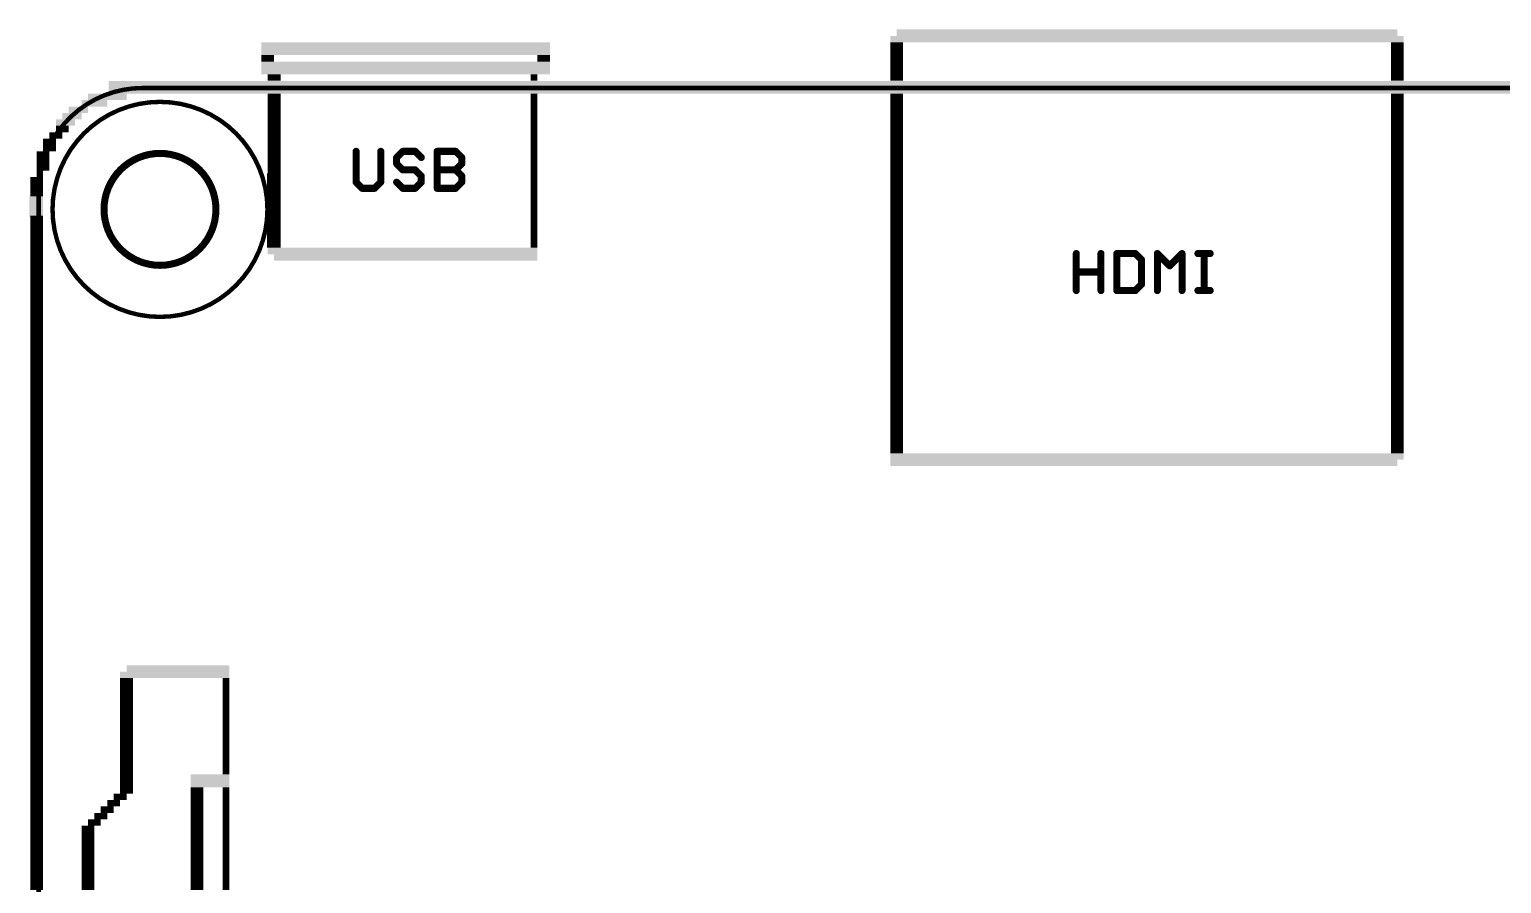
# Model space of a CAD drawing. Extents: x -29 to 79, y -27 to 74.
# Drawn here: x -6.6 to 35.87, y 48.31 to 72.93 of the extents above; entities that cross this region are included whole.
import ezdxf

# ---------------------------------------------------------------- set-up
doc = ezdxf.new("R2010")
doc.units = 0
doc.layers.add('49', color=183, linetype='CONTINUOUS')

# ---------------------------------------------------------------- blocks, each defined once
blk = doc.blocks.new('RECT')
blk.add_solid([(-0.5, -0.5), (0.5, -0.5), (-0.5, 0.5), (0.5, 0.5)])

msp = doc.modelspace()

# ---------------------------------------------------------------- linework, layer by layer
at = {"layer": '49'}
for points, const_width in [([(-3.338, 71.2452, 0.4237), (-6.338, 68.1452)], 0.127), ([(-3.338, 71.2769, 1), (-3.338, 71.2134)], 0.0635), ([(-3.338, 71.2135, 1), (-3.338, 71.2769)], 0.0635), ([(-2.838, 64.6452, 1), (-2.838, 70.8452, 1), (-2.838, 64.6452)], 0.127), ([(-2.838, 66.1315, 1), (-2.838, 69.359, 1), (-2.838, 66.1315)], 0.2032), ([(2.8702, 69.4191, 1), (2.7686, 69.4191)], 0.1016), ([(3.582, 69.4191, 1), (3.4804, 69.4191)], 0.1016), ([(4.0396, 69.2412, 1), (3.938, 69.2412)], 0.1016), ([(3.9529, 69.2771, 1), (4.0247, 69.2052)], 0.1016), ([(4.1667, 69.4699, 1), (4.1667, 69.3683)], 0.1016), ([(4.2027, 69.3832, 1), (4.1308, 69.455)], 0.1016), ([(4.5586, 69.455, 1), (4.4867, 69.3832)], 0.1016), ([(4.5227, 69.3683, 1), (4.5227, 69.4699)], 0.1016), ([(4.6647, 69.2052, 1), (4.7365, 69.2771)], 0.1016), ([(5.209, 69.4191, 1), (5.1074, 69.4191)], 0.1016), ([(5.1582, 69.4699, 1), (5.1582, 69.3683)], 0.1016), ([(5.728, 69.455, 1), (5.6561, 69.3832)], 0.1016), ([(5.6921, 69.3683, 1), (5.6921, 69.4699)], 0.1016), ([(5.9208, 69.2412, 1), (5.8192, 69.2412)], 0.1016), ([(5.8341, 69.2052, 1), (5.9059, 69.2771)], 0.1016), ([(4.0247, 69.0991, 1), (3.9529, 69.0273)], 0.1016), ([(3.938, 69.0632, 1), (4.0396, 69.0632)], 0.1016), ([(4.1667, 68.9361, 1), (4.1667, 68.8345)], 0.1016), ([(4.1308, 68.8493, 1), (4.2027, 68.9212)], 0.1016), ([(4.5586, 68.9212, 1), (4.4867, 68.8493)], 0.1016), ([(4.5227, 68.8345, 1), (4.5227, 68.9361)], 0.1016), ([(4.7514, 68.7073, 1), (4.6498, 68.7073)], 0.1016), ([(5.1582, 68.9361, 1), (5.1582, 68.8345)], 0.1016), ([(5.728, 68.9212, 1), (5.6561, 68.8493)], 0.1016), ([(5.6561, 68.9212, 1), (5.728, 68.8493)], 0.1016), ([(5.6921, 68.8345, 1), (5.6921, 68.9361)], 0.1016), ([(5.8192, 69.0632, 1), (5.9208, 69.0632)], 0.1016), ([(5.9208, 68.7073, 1), (5.8192, 68.7073)], 0.1016), ([(5.9059, 69.0273, 1), (5.8341, 69.0991)], 0.1016), ([(2.8553, 68.5653, 1), (2.7835, 68.4934)], 0.1016), ([(2.7686, 68.5294, 1), (2.8702, 68.5294)], 0.1016), ([(2.9973, 68.4022, 1), (2.9973, 68.3006)], 0.1016), ([(2.9614, 68.3155, 1), (3.0333, 68.3873)], 0.1016), ([(3.3173, 68.3873, 1), (3.3892, 68.3155)], 0.1016), ([(3.3533, 68.3006, 1), (3.3533, 68.4022)], 0.1016), ([(3.4804, 68.5294, 1), (3.582, 68.5294)], 0.1016), ([(3.5671, 68.4934, 1), (3.4953, 68.5653)], 0.1016), ([(4.0247, 68.5653, 1), (3.9529, 68.4934)], 0.1016), ([(4.1667, 68.4022, 1), (4.1667, 68.3006)], 0.1016), ([(4.1308, 68.3155, 1), (4.2027, 68.3873)], 0.1016), ([(4.4867, 68.3873, 1), (4.5586, 68.3155)], 0.1016), ([(4.5227, 68.3006, 1), (4.5227, 68.4022)], 0.1016), ([(4.6498, 68.5294, 1), (4.7514, 68.5294)], 0.1016), ([(4.6647, 68.6714, 1), (4.7365, 68.7432)], 0.1016), ([(4.7365, 68.4934, 1), (4.6647, 68.5653)], 0.1016), ([(5.1582, 68.4022, 1), (5.1582, 68.3006)], 0.1016), ([(5.1074, 68.3514, 1), (5.209, 68.3514)], 0.1016), ([(5.6561, 68.3873, 1), (5.728, 68.3155)], 0.1016), ([(5.6921, 68.3006, 1), (5.6921, 68.4022)], 0.1016), ([(5.8192, 68.5294, 1), (5.9208, 68.5294)], 0.1016), ([(5.8341, 68.6714, 1), (5.9059, 68.7432)], 0.1016), ([(5.9059, 68.4934, 1), (5.8341, 68.5653)], 0.1016), ([(-6.3063, 68.1452, 1), (-6.3697, 68.1452)], 0.0635), ([(-6.3697, 68.1442, 1), (-6.3063, 68.1462)], 0.0635), ([(23.6474, 66.4727, 1), (23.5458, 66.4727)], 0.1016), ([(24.3592, 66.4727, 1), (24.2576, 66.4727)], 0.1016), ([(24.8168, 66.4727, 1), (24.7152, 66.4727)], 0.1016), ([(24.766, 66.5235, 1), (24.766, 66.4219)], 0.1016), ([(25.3358, 66.5086, 1), (25.2639, 66.4368)], 0.1016), ([(25.2999, 66.4219, 1), (25.2999, 66.5235)], 0.1016), ([(25.5286, 66.2948, 1), (25.427, 66.2948)], 0.1016), ([(25.4419, 66.2588, 1), (25.5137, 66.3307)], 0.1016), ([(25.9862, 66.4727, 1), (25.8846, 66.4727)], 0.1016), ([(25.9713, 66.5086, 1), (25.8995, 66.4368)], 0.1016), ([(26.698, 66.4727, 1), (26.5964, 66.4727)], 0.1016), ([(26.6831, 66.4368, 1), (26.6113, 66.5086)], 0.1016), ([(27.1048, 66.5235, 1), (27.1048, 66.4219)], 0.1016), ([(27.3335, 66.4727, 1), (27.2319, 66.4727)], 0.1016), ([(27.4607, 66.4219, 1), (27.4607, 66.5235)], 0.1016), ([(23.5966, 65.9897, 1), (23.5966, 65.8881)], 0.1016), ([(24.3084, 65.8881, 1), (24.3084, 65.9897)], 0.1016), ([(26.2554, 66.1527, 1), (26.3272, 66.0809)], 0.1016), ([(26.2554, 66.0809, 1), (26.3272, 66.1527)], 0.1016), ([(23.5458, 65.405, 1), (23.6474, 65.405)], 0.1016), ([(24.2576, 65.405, 1), (24.3592, 65.405)], 0.1016), ([(24.766, 65.4558, 1), (24.766, 65.3542)], 0.1016), ([(24.7152, 65.405, 1), (24.8168, 65.405)], 0.1016), ([(25.2639, 65.4409, 1), (25.3358, 65.3691)], 0.1016), ([(25.2999, 65.3542, 1), (25.2999, 65.4558)], 0.1016), ([(25.427, 65.5829, 1), (25.5286, 65.5829)], 0.1016), ([(25.5137, 65.547, 1), (25.4419, 65.6189)], 0.1016), ([(25.8846, 65.405, 1), (25.9862, 65.405)], 0.1016), ([(26.5964, 65.405, 1), (26.698, 65.405)], 0.1016), ([(27.1048, 65.4558, 1), (27.1048, 65.3542)], 0.1016), ([(27.2319, 65.405, 1), (27.3335, 65.405)], 0.1016), ([(27.4607, 65.3542, 1), (27.4607, 65.4558)], 0.1016)]:
    msp.add_lwpolyline(points, format="xyb", dxfattribs=dict(at, const_width=const_width))
for points, const_width in [([(-3.338, 71.2452), (55.662, 71.2452)], 0.127), ([(2.8194, 69.4191), (2.8194, 68.5294)], 0.2032), ([(3.5312, 68.5294), (3.5312, 69.4191)], 0.2032), ([(4.1667, 69.4191), (3.9888, 69.2412)], 0.2032), ([(3.9888, 69.2412), (3.9888, 69.0632)], 0.2032), ([(4.5227, 69.4191), (4.1667, 69.4191)], 0.2032), ([(4.7006, 69.2412), (4.5227, 69.4191)], 0.2032), ([(5.1582, 68.3514), (5.1582, 69.4191)], 0.2032), ([(5.1582, 69.4191), (5.6921, 69.4191)], 0.2032), ([(5.6921, 69.4191), (5.87, 69.2412)], 0.2032), ([(5.87, 69.2412), (5.87, 69.0632)], 0.2032), ([(3.9888, 69.0632), (4.1667, 68.8853)], 0.2032), ([(4.1667, 68.8853), (4.5227, 68.8853)], 0.2032), ([(4.5227, 68.8853), (4.7006, 68.7073)], 0.2032), ([(4.7006, 68.7073), (4.7006, 68.5294)], 0.2032), ([(5.1582, 68.8853), (5.6921, 68.8853)], 0.2032), ([(5.87, 69.0632), (5.6921, 68.8853)], 0.2032), ([(5.6921, 68.8853), (5.87, 68.7073)], 0.2032), ([(5.87, 68.7073), (5.87, 68.5294)], 0.2032), ([(2.8194, 68.5294), (2.9973, 68.3514)], 0.2032), ([(2.9973, 68.3514), (3.3533, 68.3514)], 0.2032), ([(3.3533, 68.3514), (3.5312, 68.5294)], 0.2032), ([(4.1667, 68.3514), (3.9888, 68.5294)], 0.2032), ([(4.5227, 68.3514), (4.1667, 68.3514)], 0.2032), ([(4.7006, 68.5294), (4.5227, 68.3514)], 0.2032), ([(5.6921, 68.3514), (5.1582, 68.3514)], 0.2032), ([(5.87, 68.5294), (5.6921, 68.3514)], 0.2032), ([(-6.338, 68.1452), (-6.338, 16.9752)], 0.127), ([(23.5966, 65.405), (23.5966, 66.4727)], 0.2032), ([(24.3084, 66.4727), (24.3084, 65.405)], 0.2032), ([(24.766, 66.4727), (24.766, 65.405)], 0.2032), ([(25.2999, 66.4727), (24.766, 66.4727)], 0.2032), ([(25.4778, 66.2948), (25.2999, 66.4727)], 0.2032), ([(25.4778, 65.5829), (25.4778, 66.2948)], 0.2032), ([(25.9354, 65.405), (25.9354, 66.4727)], 0.2032), ([(25.9354, 66.4727), (26.2913, 66.1168)], 0.2032), ([(26.2913, 66.1168), (26.6472, 66.4727)], 0.2032), ([(26.6472, 66.4727), (26.6472, 65.405)], 0.2032), ([(27.1048, 66.4727), (27.4607, 66.4727)], 0.2032), ([(27.2827, 65.405), (27.2827, 66.4727)], 0.2032), ([(23.5966, 65.9389), (24.3084, 65.9389)], 0.2032), ([(24.766, 65.405), (25.2999, 65.405)], 0.2032), ([(25.2999, 65.405), (25.4778, 65.5829)], 0.2032), ([(27.1048, 65.405), (27.4607, 65.405)], 0.2032)]:
    msp.add_lwpolyline(points, dxfattribs=dict(at, const_width=const_width))

# ---------------------------------------------------------------- block references
for p, xscale, yscale in [((25.6375, 72.6552), 14.8133, 0.1849), ((25.6375, 72.8403), 14.4424, 0.1854), ((4.2494, 72.4701), 8.3337, 0.1852), ((4.2494, 72.285), 8.3337, 0.1852), ((18.415, 72.4701), 0.3683, 0.1852), ((18.415, 72.285), 0.3683, 0.1852), ((32.8587, 72.4701), 0.3708, 0.1852), ((32.8587, 72.285), 0.3708, 0.1852), ((4.2494, 71.9146), 8.3337, 0.1852), ((4.2494, 71.7293), 8.3337, 0.1854), ((0.268, 72.0998), 0.3708, 0.1852), ((8.2309, 72.0998), 0.3708, 0.1852), ((18.415, 72.0998), 0.3683, 0.1852), ((18.415, 71.9146), 0.3683, 0.1852), ((18.415, 71.7293), 0.3683, 0.1854), ((32.8587, 72.0998), 0.3708, 0.1852), ((32.8587, 71.9146), 0.3708, 0.1852), ((32.8587, 71.7293), 0.3708, 0.1854), ((35.5775, 71.3584), 79.791, 0.1836), ((0.4534, 71.5442), 0.3708, 0.1849), ((7.9527, 71.5442), 0.1854, 0.1849), ((18.415, 71.5442), 0.3683, 0.1849), ((32.8587, 71.5442), 0.3708, 0.1849), ((-4.3599, 70.9888), 1.1125, 0.1852), ((36.2125, 71.2023), 81.0611, 0.2418), ((0.4534, 70.9888), 0.3708, 0.1852), ((7.9527, 70.9888), 0.1854, 0.1852), ((18.415, 70.9888), 0.3683, 0.1852), ((32.8587, 70.9888), 0.3708, 0.1852), ((-5.3784, 70.4333), 0.5537, 0.1852), ((-5.1943, 70.6185), 0.5563, 0.1852), ((-4.7308, 70.8036), 0.7417, 0.1852), ((0.4534, 70.8036), 0.3708, 0.1852), ((0.4534, 70.6185), 0.3708, 0.1852), ((0.4534, 70.4333), 0.3708, 0.1852), ((7.9527, 70.8036), 0.1854, 0.1852), ((7.9527, 70.6185), 0.1854, 0.1852), ((7.9527, 70.4333), 0.1854, 0.1852), ((18.415, 70.8036), 0.3683, 0.1852), ((18.415, 70.6185), 0.3683, 0.1852), ((18.415, 70.4333), 0.3683, 0.1852), ((32.8587, 70.8036), 0.3708, 0.1852), ((32.8587, 70.6185), 0.3708, 0.1852), ((32.8587, 70.4333), 0.3708, 0.1852), ((-5.5639, 70.2481), 0.5537, 0.1852), ((-5.6566, 70.0628), 0.3683, 0.1854), ((0.4534, 70.2481), 0.3708, 0.1852), ((0.4534, 70.0628), 0.3708, 0.1854), ((7.9527, 70.2481), 0.1854, 0.1852), ((7.9527, 70.0628), 0.1854, 0.1854), ((18.415, 70.2481), 0.3683, 0.1852), ((18.415, 70.0628), 0.3683, 0.1854), ((32.8587, 70.2481), 0.3708, 0.1852), ((32.8587, 70.0628), 0.3708, 0.1854), ((-6.0262, 69.6926), 0.3708, 0.1852), ((-5.8407, 69.8777), 0.3708, 0.1849), ((0.4534, 69.8777), 0.3708, 0.1849), ((0.4534, 69.6926), 0.3708, 0.1852), ((7.9527, 69.8777), 0.1854, 0.1849), ((7.9527, 69.6926), 0.1854, 0.1852), ((18.415, 69.8777), 0.3683, 0.1849), ((18.415, 69.6926), 0.3683, 0.1852), ((32.8587, 69.8777), 0.3708, 0.1849), ((32.8587, 69.6926), 0.3708, 0.1852), ((-6.2116, 69.3222), 0.3708, 0.1849), ((-6.2116, 69.1371), 0.3708, 0.1852), ((-6.0262, 69.5074), 0.3708, 0.1854), ((0.4534, 69.5074), 0.3708, 0.1854), ((0.4534, 69.3222), 0.3708, 0.1849), ((0.4534, 69.1371), 0.3708, 0.1852), ((7.9527, 69.5074), 0.1854, 0.1854), ((7.9527, 69.3222), 0.1854, 0.1849), ((7.9527, 69.1371), 0.1854, 0.1852), ((18.415, 69.5074), 0.3683, 0.1854), ((18.415, 69.3222), 0.3683, 0.1849), ((18.415, 69.1371), 0.3683, 0.1852), ((32.8587, 69.5074), 0.3708, 0.1854), ((32.8587, 69.3222), 0.3708, 0.1849), ((32.8587, 69.1371), 0.3708, 0.1852), ((-6.2116, 68.952), 0.3708, 0.1852), ((-6.3043, 68.7668), 0.1854, 0.1852), ((0.4534, 68.952), 0.3708, 0.1852), ((0.4534, 68.7668), 0.3708, 0.1852), ((7.9527, 68.952), 0.1854, 0.1852), ((7.9527, 68.7668), 0.1854, 0.1852), ((18.415, 68.952), 0.3683, 0.1852), ((18.415, 68.7668), 0.3683, 0.1852), ((32.8587, 68.952), 0.3708, 0.1852), ((32.8587, 68.7668), 0.3708, 0.1852), ((-6.397, 68.5816), 0.3708, 0.1852), ((-6.397, 68.3965), 0.3708, 0.1852), ((0.4464, 68.6361), 0.3848, 0.2941), ((0.4464, 68.4166), 0.3848, 0.2253), ((7.9527, 68.5816), 0.1854, 0.1852), ((7.9527, 68.3965), 0.1854, 0.1852), ((18.415, 68.5816), 0.3683, 0.1852), ((18.415, 68.3965), 0.3683, 0.1852), ((32.8587, 68.5816), 0.3708, 0.1852), ((32.8587, 68.3965), 0.3708, 0.1852), ((-6.4078, 67.816), 0.3924, 0.6055), ((-6.397, 68.2113), 0.3708, 0.1852), ((0.4464, 68.2113), 0.3848, 0.1852), ((0.4464, 68.0409), 0.3848, 0.2146), ((7.9527, 68.2113), 0.1854, 0.1852), ((7.9527, 68.0262), 0.1854, 0.1852), ((18.415, 68.2113), 0.3683, 0.1852), ((18.415, 68.0262), 0.3683, 0.1852), ((32.8587, 68.2113), 0.3708, 0.1852), ((32.8587, 68.0262), 0.3708, 0.1852), ((-6.397, 67.4707), 0.3708, 0.1852), ((0.4464, 67.841), 0.3848, 0.1852), ((0.4464, 67.6652), 0.3848, 0.204), ((0.4464, 67.5091), 0.3848, 0.2621), ((7.9527, 67.841), 0.1854, 0.1852), ((7.9527, 67.6558), 0.1854, 0.1852), ((7.9527, 67.4707), 0.1854, 0.1852), ((18.415, 67.841), 0.3683, 0.1852), ((18.415, 67.6558), 0.3683, 0.1852), ((18.415, 67.4707), 0.3683, 0.1852), ((32.8587, 67.841), 0.3708, 0.1852), ((32.8587, 67.6558), 0.3708, 0.1852), ((32.8587, 67.4707), 0.3708, 0.1852), ((-6.397, 67.2855), 0.3708, 0.1852), ((-6.397, 67.1003), 0.3708, 0.1852), ((0.4464, 67.2896), 0.3848, 0.1933), ((0.4464, 67.1335), 0.3848, 0.2515), ((7.9527, 67.2855), 0.1854, 0.1852), ((7.9527, 67.1003), 0.1854, 0.1852), ((18.415, 67.2855), 0.3683, 0.1852), ((18.415, 67.1003), 0.3683, 0.1852), ((32.8587, 67.2855), 0.3708, 0.1852), ((32.8587, 67.1003), 0.3708, 0.1852), ((-6.397, 66.9152), 0.3708, 0.1852), ((-6.397, 66.73), 0.3708, 0.1852), ((0.4464, 66.9139), 0.3848, 0.1826), ((0.4464, 66.7578), 0.3848, 0.2408), ((7.9527, 66.9152), 0.1854, 0.1852), ((7.9527, 66.73), 0.1854, 0.1852), ((18.415, 66.9152), 0.3683, 0.1852), ((18.415, 66.73), 0.3683, 0.1852), ((32.8587, 66.9152), 0.3708, 0.1852), ((32.8587, 66.73), 0.3708, 0.1852), ((-6.397, 66.5448), 0.3708, 0.1852), ((-6.397, 66.3597), 0.3708, 0.1852), ((-6.397, 66.1745), 0.3708, 0.1852), ((4.1567, 66.5448), 7.7775, 0.1852), ((4.2494, 66.3597), 7.5921, 0.1852), ((18.415, 66.5448), 0.3683, 0.1852), ((18.415, 66.3597), 0.3683, 0.1852), ((18.415, 66.1745), 0.3683, 0.1852), ((32.8587, 66.5448), 0.3708, 0.1852), ((32.8587, 66.3597), 0.3708, 0.1852), ((32.8587, 66.1745), 0.3708, 0.1852), ((-6.397, 65.9893), 0.3708, 0.1852), ((-6.397, 65.8042), 0.3708, 0.1852), ((18.415, 65.9893), 0.3683, 0.1852), ((18.415, 65.8042), 0.3683, 0.1852), ((32.8587, 65.9893), 0.3708, 0.1852), ((32.8587, 65.8042), 0.3708, 0.1852), ((-6.397, 65.619), 0.3708, 0.1852), ((-6.397, 65.4338), 0.3708, 0.1852), ((18.415, 65.619), 0.3683, 0.1852), ((18.415, 65.4338), 0.3683, 0.1852), ((32.8587, 65.619), 0.3708, 0.1852), ((32.8587, 65.4338), 0.3708, 0.1852), ((-6.397, 65.2487), 0.3708, 0.1852), ((-6.397, 65.0635), 0.3708, 0.1852), ((18.415, 65.2487), 0.3683, 0.1852), ((18.415, 65.0635), 0.3683, 0.1852), ((32.8587, 65.2487), 0.3708, 0.1852), ((32.8587, 65.0635), 0.3708, 0.1852), ((-6.397, 64.8783), 0.3708, 0.1852), ((-6.397, 64.6932), 0.3708, 0.1852), ((-6.397, 64.508), 0.3708, 0.1852), ((18.415, 64.8783), 0.3683, 0.1852), ((18.415, 64.6932), 0.3683, 0.1852), ((18.415, 64.508), 0.3683, 0.1852), ((32.8587, 64.8783), 0.3708, 0.1852), ((32.8587, 64.6932), 0.3708, 0.1852), ((32.8587, 64.508), 0.3708, 0.1852), ((-6.397, 64.3227), 0.3708, 0.1854), ((-6.397, 64.1375), 0.3708, 0.1849), ((18.415, 64.3227), 0.3683, 0.1854), ((18.415, 64.1375), 0.3683, 0.1849), ((32.8587, 64.3227), 0.3708, 0.1854), ((32.8587, 64.1375), 0.3708, 0.1849), ((-6.397, 63.9525), 0.3708, 0.1852), ((-6.397, 63.7672), 0.3708, 0.1854), ((18.415, 63.9525), 0.3683, 0.1852), ((18.415, 63.7672), 0.3683, 0.1854), ((32.8587, 63.9525), 0.3708, 0.1852), ((32.8587, 63.7672), 0.3708, 0.1854), ((-6.397, 63.582), 0.3708, 0.1849), ((-6.397, 63.397), 0.3708, 0.1852), ((-6.397, 63.2117), 0.3708, 0.1854), ((18.415, 63.582), 0.3683, 0.1849), ((18.415, 63.397), 0.3683, 0.1852), ((18.415, 63.2117), 0.3683, 0.1854), ((32.8587, 63.582), 0.3708, 0.1849), ((32.8587, 63.397), 0.3708, 0.1852), ((32.8587, 63.2117), 0.3708, 0.1854), ((-6.397, 63.0265), 0.3708, 0.1849), ((-6.397, 62.8415), 0.3708, 0.1852), ((18.415, 63.0265), 0.3683, 0.1849), ((18.415, 62.8415), 0.3683, 0.1852), ((32.8587, 63.0265), 0.3708, 0.1849), ((32.8587, 62.8415), 0.3708, 0.1852), ((-6.397, 62.6562), 0.3708, 0.1854), ((-6.397, 62.471), 0.3708, 0.1849), ((18.415, 62.6562), 0.3683, 0.1854), ((18.415, 62.471), 0.3683, 0.1849), ((32.8587, 62.6562), 0.3708, 0.1854), ((32.8587, 62.471), 0.3708, 0.1849), ((-6.397, 62.286), 0.3708, 0.1852), ((-6.397, 62.1007), 0.3708, 0.1854), ((-6.397, 61.9155), 0.3708, 0.1849), ((18.415, 62.286), 0.3683, 0.1852), ((18.415, 62.1007), 0.3683, 0.1854), ((18.415, 61.9155), 0.3683, 0.1849), ((32.8587, 62.286), 0.3708, 0.1852), ((32.8587, 62.1007), 0.3708, 0.1854), ((32.8587, 61.9155), 0.3708, 0.1849), ((-6.397, 61.7305), 0.3708, 0.1852), ((-6.397, 61.5453), 0.3708, 0.1852), ((18.415, 61.7305), 0.3683, 0.1852), ((18.415, 61.5453), 0.3683, 0.1852), ((32.8587, 61.7305), 0.3708, 0.1852), ((32.8587, 61.5453), 0.3708, 0.1852), ((-6.397, 61.3602), 0.3708, 0.1852), ((-6.397, 61.175), 0.3708, 0.1852), ((18.415, 61.3602), 0.3683, 0.1852), ((18.415, 61.175), 0.3683, 0.1852), ((32.8587, 61.3602), 0.3708, 0.1852), ((32.8587, 61.175), 0.3708, 0.1852), ((-6.397, 60.9898), 0.3708, 0.1852), ((-6.397, 60.8047), 0.3708, 0.1852), ((18.415, 60.9898), 0.3683, 0.1852), ((18.415, 60.8047), 0.3683, 0.1852), ((32.8587, 60.9898), 0.3708, 0.1852), ((32.8587, 60.8047), 0.3708, 0.1852), ((-6.397, 60.6195), 0.3708, 0.1852), ((-6.397, 60.4342), 0.3708, 0.1854), ((-6.397, 60.2489), 0.3708, 0.1852), ((25.5448, 60.4342), 14.6279, 0.1854), ((25.6375, 60.6195), 14.8133, 0.1852), ((-6.397, 60.0639), 0.3708, 0.1849), ((-6.397, 59.8788), 0.3708, 0.1852), ((-6.397, 59.6937), 0.3708, 0.1852), ((-6.397, 59.5085), 0.3708, 0.1852), ((-6.397, 59.3232), 0.3708, 0.1854), ((-6.397, 59.1379), 0.3708, 0.1852), ((-6.397, 58.9529), 0.3708, 0.1849), ((-6.397, 58.7679), 0.3708, 0.1852), ((-6.397, 58.5827), 0.3708, 0.1852), ((-6.397, 58.3975), 0.3708, 0.1852), ((-6.397, 58.2122), 0.3708, 0.1854), ((-6.397, 58.0271), 0.3708, 0.1849), ((-6.397, 57.842), 0.3708, 0.1852), ((-6.397, 57.6569), 0.3708, 0.1852), ((-6.397, 57.4717), 0.3708, 0.1852), ((-6.397, 57.2865), 0.3708, 0.1852), ((-6.397, 57.1012), 0.3708, 0.1854), ((-6.397, 56.9161), 0.3708, 0.1849), ((-6.397, 56.731), 0.3708, 0.1852), ((-6.397, 56.5459), 0.3708, 0.1852), ((-6.397, 56.3607), 0.3708, 0.1852), ((-6.397, 56.1755), 0.3708, 0.1852), ((-6.397, 55.9902), 0.3708, 0.1854), ((-6.397, 55.8051), 0.3708, 0.1849), ((-6.397, 55.62), 0.3708, 0.1852), ((-6.397, 55.4349), 0.3708, 0.1852), ((-6.397, 55.2497), 0.3708, 0.1852), ((-6.397, 55.0645), 0.3708, 0.1852), ((-6.397, 54.8792), 0.3708, 0.1854), ((-6.397, 54.6941), 0.3708, 0.1849), ((-6.397, 54.509), 0.3708, 0.1852), ((-6.397, 54.3239), 0.3708, 0.1852), ((-2.4155, 54.3239), 3.1471, 0.1852), ((-2.3228, 54.509), 2.9616, 0.1852), ((-6.397, 54.1387), 0.3708, 0.1852), ((-6.397, 53.9535), 0.3708, 0.1852), ((-3.8049, 54.1387), 0.3683, 0.1852), ((-3.8049, 53.9535), 0.3683, 0.1852), ((-0.9347, 54.1387), 0.1854, 0.1852), ((-0.9347, 53.9535), 0.1854, 0.1852), ((-6.397, 53.7682), 0.3708, 0.1854), ((-6.397, 53.5831), 0.3708, 0.1849), ((-3.8049, 53.7682), 0.3683, 0.1854), ((-3.8049, 53.5831), 0.3683, 0.1849), ((-0.9347, 53.7682), 0.1854, 0.1854), ((-0.9347, 53.5831), 0.1854, 0.1849), ((-6.397, 53.398), 0.3708, 0.1852), ((-6.397, 53.2129), 0.3708, 0.1852), ((-6.397, 53.0277), 0.3708, 0.1852), ((-3.8049, 53.398), 0.3683, 0.1852), ((-3.8049, 53.2129), 0.3683, 0.1852), ((-3.8049, 53.0277), 0.3683, 0.1852), ((-0.9347, 53.398), 0.1854, 0.1852), ((-0.9347, 53.2129), 0.1854, 0.1852), ((-0.9347, 53.0277), 0.1854, 0.1852), ((-6.397, 52.8425), 0.3708, 0.1852), ((-6.397, 52.6574), 0.3708, 0.1852), ((-3.8049, 52.8425), 0.3683, 0.1852), ((-3.8049, 52.6574), 0.3683, 0.1852), ((-0.9347, 52.8425), 0.1854, 0.1852), ((-0.9347, 52.6574), 0.1854, 0.1852), ((-6.397, 52.4722), 0.3708, 0.1852), ((-6.397, 52.287), 0.3708, 0.1852), ((-3.8049, 52.4722), 0.3683, 0.1852), ((-3.8049, 52.287), 0.3683, 0.1852), ((-0.9347, 52.4722), 0.1854, 0.1852), ((-0.9347, 52.287), 0.1854, 0.1852), ((-6.397, 52.1019), 0.3708, 0.1852), ((-6.397, 51.9167), 0.3708, 0.1852), ((-6.397, 51.7315), 0.3708, 0.1852), ((-3.8049, 52.1019), 0.3683, 0.1852), ((-3.8049, 51.9167), 0.3683, 0.1852), ((-3.8049, 51.7315), 0.3683, 0.1852), ((-0.9347, 52.1019), 0.1854, 0.1852), ((-0.9347, 51.9167), 0.1854, 0.1852), ((-0.9347, 51.7315), 0.1854, 0.1852), ((-6.397, 51.5464), 0.3708, 0.1852), ((-6.397, 51.3612), 0.3708, 0.1852), ((-3.8049, 51.5464), 0.3683, 0.1852), ((-3.8049, 51.3612), 0.3683, 0.1852), ((-1.397, 51.3612), 1.11, 0.1852), ((-0.9347, 51.5464), 0.1854, 0.1852), ((-6.397, 51.176), 0.3708, 0.1852), ((-6.397, 50.9909), 0.3708, 0.1852), ((-3.8049, 51.176), 0.3683, 0.1852), ((-3.8049, 50.9909), 0.3683, 0.1852), ((-1.397, 51.176), 1.11, 0.1852), ((-1.7678, 50.9909), 0.3683, 0.1852), ((-0.9347, 50.9909), 0.1854, 0.1852), ((-6.397, 50.8057), 0.3708, 0.1852), ((-6.397, 50.6205), 0.3708, 0.1852), ((-4.1745, 50.6205), 0.3708, 0.1852), ((-3.9891, 50.8057), 0.3708, 0.1852), ((-1.7678, 50.8057), 0.3683, 0.1852), ((-1.7678, 50.6205), 0.3683, 0.1852), ((-0.9347, 50.8057), 0.1854, 0.1852), ((-0.9347, 50.6205), 0.1854, 0.1852), ((-6.397, 50.4354), 0.3708, 0.1852), ((-6.397, 50.2502), 0.3708, 0.1852), ((-6.397, 50.065), 0.3708, 0.1852), ((-4.7308, 50.065), 0.3708, 0.1852), ((-4.5453, 50.2502), 0.3708, 0.1852), ((-4.3599, 50.4354), 0.3708, 0.1852), ((-1.7678, 50.4354), 0.3683, 0.1852), ((-1.7678, 50.2502), 0.3683, 0.1852), ((-1.7678, 50.065), 0.3683, 0.1852), ((-0.9347, 50.4354), 0.1854, 0.1852), ((-0.9347, 50.2502), 0.1854, 0.1852), ((-0.9347, 50.065), 0.1854, 0.1852), ((-6.397, 49.8799), 0.3708, 0.1852), ((-6.397, 49.6947), 0.3708, 0.1852), ((-4.9162, 49.8799), 0.3708, 0.1852), ((-4.9162, 49.6947), 0.3708, 0.1852), ((-1.7678, 49.8799), 0.3683, 0.1852), ((-1.7678, 49.6947), 0.3683, 0.1852), ((-0.9347, 49.8799), 0.1854, 0.1852), ((-0.9347, 49.6947), 0.1854, 0.1852), ((-6.397, 49.5096), 0.3708, 0.1852), ((-6.397, 49.3244), 0.3708, 0.1852), ((-4.9162, 49.5096), 0.3708, 0.1852), ((-4.9162, 49.3244), 0.3708, 0.1852), ((-1.7678, 49.5096), 0.3683, 0.1852), ((-1.7678, 49.3244), 0.3683, 0.1852), ((-0.9347, 49.5096), 0.1854, 0.1852), ((-0.9347, 49.3244), 0.1854, 0.1852), ((-6.397, 49.1392), 0.3708, 0.1852), ((-6.397, 48.9541), 0.3708, 0.1852), ((-6.397, 48.7689), 0.3708, 0.1852), ((-4.9162, 49.1392), 0.3708, 0.1852), ((-4.9162, 48.9541), 0.3708, 0.1852), ((-4.9162, 48.7689), 0.3708, 0.1852), ((-1.7678, 49.1392), 0.3683, 0.1852), ((-1.7678, 48.9541), 0.3683, 0.1852), ((-1.7678, 48.7689), 0.3683, 0.1852), ((-0.9347, 49.1392), 0.1854, 0.1852), ((-0.9347, 48.9541), 0.1854, 0.1852), ((-0.9347, 48.7689), 0.1854, 0.1852), ((-6.397, 48.5837), 0.3708, 0.1852), ((-6.397, 48.3986), 0.3708, 0.1852), ((-4.9162, 48.5837), 0.3708, 0.1852), ((-4.9162, 48.3986), 0.3708, 0.1852), ((-1.7678, 48.5837), 0.3683, 0.1852), ((-1.7678, 48.3986), 0.3683, 0.1852), ((-0.9347, 48.5837), 0.1854, 0.1852), ((-0.9347, 48.3986), 0.1854, 0.1852), ((-6.397, 48.2133), 0.3708, 0.1854), ((-4.9162, 48.2133), 0.3708, 0.1854), ((-1.7678, 48.2133), 0.3683, 0.1854), ((-0.9347, 48.2133), 0.1854, 0.1854)]:
    msp.add_blockref('RECT', p, dxfattribs=dict(at, xscale=xscale, yscale=yscale))

doc.saveas('drawing.dxf')
